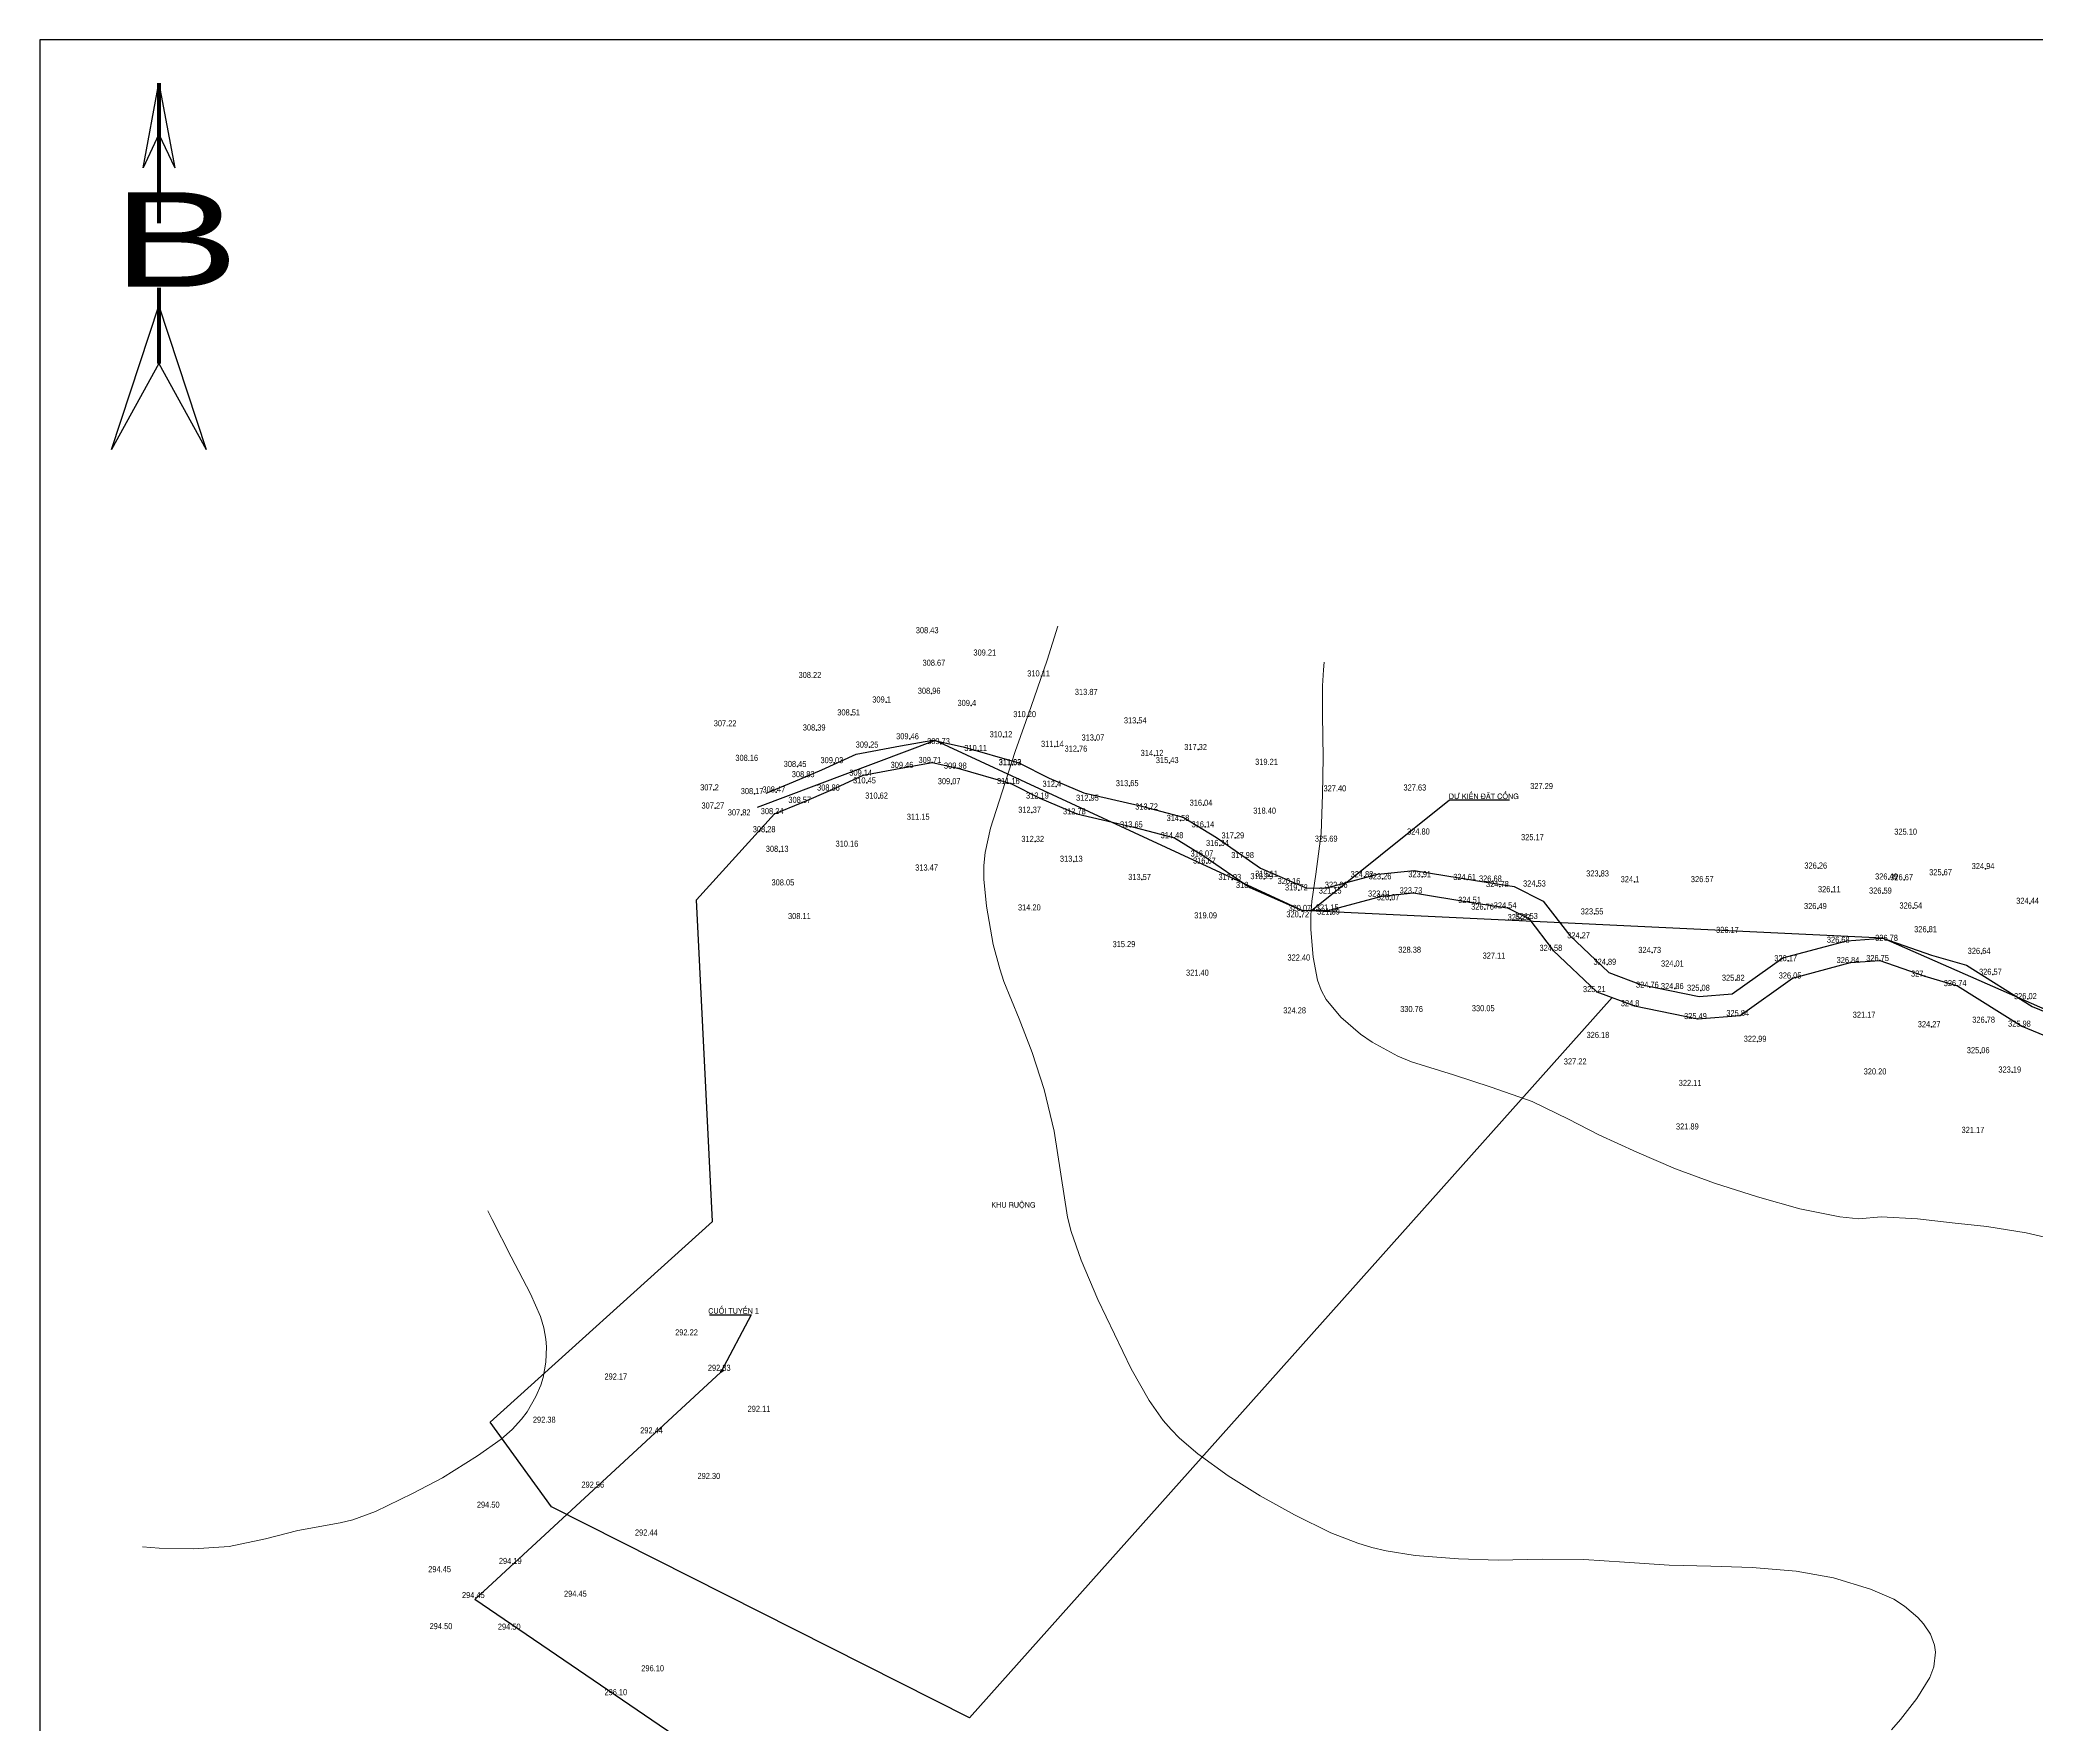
# Model space of a CAD drawing. Header units: metres. Extents: x 528544 to 533704, y 1867371 to 1868830.
# Drawn here: x 530974.4 to 531335, y 1868004.4 to 1868308.5 of the extents above; entities that cross this region are included whole.
import ezdxf

# ---------------------------------------------------------------- set-up
doc = ezdxf.new("R2010")
doc.units = ezdxf.units.M
doc.header["$MEASUREMENT"] = 0
for name, color, linetype in [('congtrinh', 4, 'Continuous'), ('DIEM', 7, 'Continuous'), ('DOCAO_CT', 7, 'Continuous'), ('KHUNG', 1, 'Continuous'), ('Layer1', 4, 'Continuous'), ('NEN', 3, 'Continuous'), ('NÒN', 3, 'Continuous'), ('SO', 2, 'Continuous')]:
    doc.layers.add(name, color=color, linetype=linetype)
doc.styles.add('MOC', font='VHARIALN.ttf', dxfattribs={"height": 2})
doc.styles.add('STYLE2', font='tvtimi__.shx')

# ---------------------------------------------------------------- blocks, each defined once
blk = doc.blocks.new('A$C1C223236')
at = {"layer": 'NÒN'}
for points in [[(4, 35.73), (6, 46.46)], [(6, 46.46), (8, 35.73)], [(6, 39.99), (4, 35.73)], [(6, 39.99), (8, 35.73)], [(0, 0), (6, 18.23)], [(6, 20.25), (6, 18.9)], [(6, 18.23), (12, 0)], [(6, 10.9), (0, 0)], [(6, 10.9), (12, 0)]]:
    blk.add_lwpolyline(points, dxfattribs=at)
at = {"layer": 'NÒN', "const_width": 0.5}
for points in [[(6, 46.46), (6, 32.14)], [(6, 46.46), (6, 28.7)], [(6, 20.53), (6, 10.9)]]:
    blk.add_lwpolyline(points, dxfattribs=at)
at = {"layer": 'NÒN', "style": 'STYLE2', "width": 1.5}
blk.add_text('B', height=12, dxfattribs=at).set_placement((0.09, 20.63))

msp = doc.modelspace()

# ---------------------------------------------------------------- linework, layer by layer
at = {"layer": 'congtrinh', "color": 5, "ltscale": 0.2134}
msp.add_lwpolyline([(531258.37, 1868135.6), (531142.3, 1868005.48), (531066.77, 1868043.58), (531055.73, 1868058.87), (531095.84, 1868095.1), (531092.99, 1868153.19), (531107.06, 1868168.77)], dxfattribs=at)
at = {"layer": 'congtrinh', "color": 7, "ltscale": 0.2134}
msp.add_lwpolyline([(531095.31, 1868078.25), (531102.87, 1868078.25), (531097.36, 1868067.91), (531097.8, 1868068.24), (531097.36, 1868067.91), (531097.46, 1868068.42)], dxfattribs=at)
at = {"layer": 'congtrinh', "color": 1, "ltscale": 0.2134}
msp.add_lwpolyline([(531534.15, 1867454.27), (531545.01, 1867469.29), (531548.59, 1867479.49), (531553.35, 1867492.67), (531557.55, 1867504.88), (531550.92, 1867514.46), (531537.97, 1867539.93), (531527.58, 1867561.22), (531522.76, 1867576.14), (531521.39, 1867590.42), (531527.03, 1867610.88), (531530.29, 1867631.45), (531537.4, 1867654.07), (531540.66, 1867677.49), (531559.84, 1867722.85), (531560.14, 1867735.09), (531555.5, 1867765.25), (531522.01, 1867831.83), (531454.29, 1867852.94), (531397.37, 1867840.83), (531318.07, 1867840.27), (531187.8, 1867934.95), (531052.94, 1868026.87), (531097.36, 1868067.91)], dxfattribs=at)
at = {"layer": 'DIEM', "color": 0}
for p in [(531127.21, 1868188.93), (531135.43, 1868190.51), (531142.62, 1868188.31), (531120.9, 1868186.6), (531172.66, 1868185.16), (531114.67, 1868183.88), (531124.22, 1868180.78), (531131.53, 1868182.29), (531137.13, 1868181.42), (531148.41, 1868182.66), (531157.7, 1868180.92), (531165.02, 1868182.06), (531111.22, 1868177.28), (531117.86, 1868177.98), (531130.53, 1868177.11), (531135.57, 1868178), (531140.17, 1868176.99), (531143.84, 1868180.17), (531150.05, 1868177.64), (531150.06, 1868177.58), (531161.94, 1868180.06), (531175.69, 1868179.28), (531178.44, 1868177.99), (531183.57, 1868180.35), (531112.68, 1868175.45), (531123.07, 1868175.71), (531123.76, 1868174.33), (531139.05, 1868174.18), (531149.74, 1868174.2), (531157.97, 1868173.71), (531171.21, 1868173.83), (531096.13, 1868173.06), (531096.37, 1868169.78), (531103.46, 1868172.39), (531107.38, 1868172.69), (531112.06, 1868170.8), (531117.25, 1868173.03), (531125.94, 1868171.58), (531155, 1868171.58), (531164.03, 1868171.19), (531184.55, 1868170.29), (531101.12, 1868168.54), (531107.06, 1868168.77), (531153.58, 1868169.02), (531161.68, 1868168.74), (531171.97, 1868166.37), (531174.72, 1868169.6), (531180.39, 1868167.54), (531184.89, 1868166.38), (531105.63, 1868165.51), (531154.14, 1868163.75), (531179.31, 1868164.42), (531187.51, 1868163.02), (531190.3, 1868164.39), (531107.98, 1868161.96), (531161.12, 1868160.17), (531184.71, 1868161.12), (531185.17, 1868159.83), (531192.06, 1868160.84), (531295.6, 1868158.94), (531325.82, 1868158.84), (531173.45, 1868156.88), (531189.75, 1868156.88), (531192.92, 1868155.44), (531195.52, 1868157.02), (531196.39, 1868157.48), (531200.44, 1868156.15), (531208.97, 1868155.47), (531213.62, 1868157.39), (531216.89, 1868157.01), (531224.05, 1868157.39), (531232.17, 1868156.89), (531236.82, 1868156.59), (531238.09, 1868155.6), (531244.77, 1868155.7), (531256.18, 1868157.52), (531262.41, 1868156.48), (531308.36, 1868156.97), (531311.11, 1868156.84), (531318.14, 1868157.74), (531201.77, 1868154.99), (531207.88, 1868154.43), (531216.77, 1868153.88), (531218.35, 1868153.23), (531222.47, 1868154.47), (531233.06, 1868152.74), (531239.48, 1868151.76), (531295.53, 1868151.63), (531298.05, 1868154.67), (531307.28, 1868154.42), (531312.76, 1868151.72), (531333.86, 1868152.58), (531202.02, 1868150.14), (531202.39, 1868151.29), (531207.34, 1868151.37), (531207.57, 1868150.64), (531235.4, 1868151.52), (531241.99, 1868149.63), (531243.34, 1868149.83), (531255.18, 1868150.66), (531252.74, 1868146.34), (531299.66, 1868145.55), (531308.38, 1868145.88), (531315.43, 1868147.45), (531247.75, 1868144.08), (531257.5, 1868141.56), (531265.6, 1868143.7), (531269.69, 1868141.25), (531290.16, 1868142.22), (531301.41, 1868141.88), (531306.76, 1868142.24), (531325.1, 1868143.53), (531265.18, 1868137.42), (531269.68, 1868137.18), (531280.7, 1868138.68), (531290.96, 1868139.09), (531314.86, 1868139.43), (531320.76, 1868137.71), (531327.15, 1868139.76), (531255.59, 1868136.62), (531262.43, 1868134.09), (531274.4, 1868136.87), (531333.46, 1868135.36), (531273.87, 1868131.75), (531281.5, 1868132.31), (531316.08, 1868130.29), (531325.92, 1868131.1), (531332.39, 1868130.39), (531284.64, 1868127.66), (531324.94, 1868125.6), (531330.65, 1868122.1)]:
    msp.add_point(p, dxfattribs=at)
at = {"layer": 'KHUNG', "ltscale": 0.2134}
msp.add_lwpolyline([(532781.55, 1868099.56), (532586.11, 1868210.75), (532440.42, 1868195.4), (532402.71, 1868132.23), (532420.86, 1868063.98), (532395.18, 1867990.56), (532316.24, 1867934.35), (532232.9, 1867946.14), (532196.18, 1867943.6), (532136.83, 1867954.57), (532077.75, 1867946.2), (532005.7, 1867957.57), (531970.49, 1867961.06), (531914.99, 1867986.11), (531798.55, 1867992.8), (531711.06, 1867976.08), (531621.02, 1868011.63), (531506.71, 1868062.49), (531390.29, 1868109.84), (531307.3, 1868146.29), (531202.39, 1868151.29), (531136.07, 1868181.99), (531103.92, 1868169.92)], dxfattribs=at)
at = {"layer": 'KHUNG', "color": 7, "ltscale": 0.2134}
msp.add_lwpolyline([(531239.82, 1868171.23), (531228.98, 1868171.23), (531204.09, 1868151.21), (531204.64, 1868151.5), (531204.09, 1868151.21), (531204.5, 1868151.68)], dxfattribs=at)
at = {"layer": 'Layer1', "color": 7, "ltscale": 0.2134}
msp.add_lwpolyline([(530974.37, 1867370.81), (533703.76, 1867370.81), (533703.76, 1868308.52), (530974.37, 1868308.52)], close=True, dxfattribs=at)
at = {"layer": 'Layer1', "color": 11, "linetype": 'Continuous', "lineweight": 13, "flags": 128}
msp.add_lwpolyline([(531308.85, 1868003.34), (531310.47, 1868005.16), (531313.42, 1868008.95), (531315.78, 1868012.78), (531316.5, 1868014.72), (531316.77, 1868017.33), (531316.59, 1868018.63), (531315.87, 1868020.57), (531314.65, 1868022.44), (531313.61, 1868023.61), (531311.19, 1868025.68), (531309.24, 1868026.91), (531305.07, 1868028.75), (531298.39, 1868030.75), (531291.64, 1868032), (531283.68, 1868032.66), (531276.19, 1868032.85), (531268.71, 1868033.04), (531260.61, 1868033.59), (531253.25, 1868034.07), (531245.81, 1868034.14), (531237.81, 1868033.95), (531230.61, 1868034.18), (531222.79, 1868034.79), (531217.57, 1868035.62), (531215, 1868036.24), (531212.46, 1868037.02), (531207.58, 1868038.92), (531201.02, 1868042.17), (531194.78, 1868045.55), (531188.99, 1868049.16), (531183.54, 1868053.14), (531180.22, 1868056), (531178.71, 1868057.55), (531177.3, 1868059.21), (531174.77, 1868062.77), (531171.47, 1868068.49), (531168.51, 1868074.76), (531165.47, 1868081.06), (531162.44, 1868088.14), (531160.66, 1868093.31), (531159.98, 1868095.92), (531158.81, 1868103.66), (531157.56, 1868111.44), (531155.75, 1868118.94), (531153.59, 1868125.63), (531151.24, 1868131.71), (531148.5, 1868138.49), (531147.75, 1868140.74), (531146.59, 1868145.17), (531145.38, 1868152.05), (531144.9, 1868156.96), (531144.89, 1868159.4), (531145.11, 1868161.74), (531146.08, 1868166.18), (531148.19, 1868172.72), (531150.56, 1868180.01), (531153.46, 1868188.12), (531156.31, 1868196.51), (531158.27, 1868202.62)], dxfattribs=at)
at = {"layer": 'Layer1', "color": 11, "linetype": 'Continuous', "lineweight": 0, "flags": 128}
for points in [[(531206.38, 1868196.15), (531206.22, 1868194.74), (531206.05, 1868191.89), (531206.06, 1868186.54), (531206.16, 1868178.93), (531206.08, 1868172.27), (531205.8, 1868165.18), (531204.83, 1868157.87), (531204.14, 1868152.96), (531203.96, 1868150.43), (531203.96, 1868147.84), (531204.35, 1868142.87), (531205.13, 1868138.73), (531205.8, 1868136.92), (531206.73, 1868135.22), (531209.38, 1868132.03), (531212.95, 1868128.96), (531215.03, 1868127.52), (531219.65, 1868124.98), (531222.14, 1868123.94), (531229.72, 1868121.62), (531236.55, 1868119.38), (531243.93, 1868116.8), (531250.52, 1868113.62), (531255.95, 1868110.78), (531262.82, 1868107.64), (531269.83, 1868104.62), (531276.86, 1868102.04), (531284.62, 1868099.55), (531292.29, 1868097.41), (531299.52, 1868095.94), (531302.96, 1868095.59)], [(531055.26, 1868097.02), (531056.05, 1868095.47), (531059.49, 1868088.73), (531062.96, 1868082.06), (531064.78, 1868077.96), (531065.38, 1868075.94), (531065.74, 1868073.88), (531065.85, 1868072.48), (531065.75, 1868069.7), (531065.25, 1868066.96), (531064.83, 1868065.59), (531063.97, 1868063.53), (531062.36, 1868060.77), (531061.37, 1868059.42), (531059.66, 1868057.53), (531057.71, 1868055.83), (531053.4, 1868052.82), (531047.11, 1868048.83), (531041.69, 1868046.02), (531035.01, 1868042.72), (531030.87, 1868041.22), (531028.63, 1868040.68), (531020.97, 1868039.29), (531015.09, 1868037.8), (531008.57, 1868036.44), (531002.11, 1868035.99), (530995.91, 1868036.13), (530992.87, 1868036.39)], [(531302.96, 1868095.59), (531306.96, 1868095.99), (531313.57, 1868095.58), (531319.79, 1868094.91), (531326.09, 1868094.21), (531333.15, 1868093.08), (531340.16, 1868091.45)]]:
    msp.add_lwpolyline(points, dxfattribs=at)
at = {"layer": 'NEN'}
for points in [[(531105.56, 1868172.48), (531110.52, 1868174.5), (531115.63, 1868176.69), (531121.84, 1868179.55), (531129.81, 1868181.05), (531135.66, 1868182.08), (531141.16, 1868180.87), (531151.21, 1868177.94), (531156.67, 1868175.22), (531162.92, 1868172.56), (531172.93, 1868170.25), (531180.9, 1868168.14), (531186.9, 1868164.47), (531194.87, 1868158.95), (531203.2, 1868155.3), (531206.79, 1868155.36), (531216.05, 1868157.83), (531222.59, 1868158.5), (531233.68, 1868156.69), (531240.7, 1868155.62), (531245.95, 1868153), (531250.73, 1868146.76), (531257.76, 1868140.09), (531263.53, 1868137.95), (531274.13, 1868135.78), (531280.08, 1868136.22), (531289.22, 1868142.77), (531300.76, 1868145.84), (531307.3, 1868146.29), (531316.08, 1868143.25), (531322.42, 1868141.4), (531334.23, 1868133.96), (531341.61, 1868130.92)], [(531107.06, 1868168.77), (531112.06, 1868170.8), (531117.25, 1868173.03), (531123.07, 1868175.71), (531130.53, 1868177.11), (531135.57, 1868178), (531140.17, 1868176.99), (531149.74, 1868174.2), (531155, 1868171.58), (531161.68, 1868168.74), (531171.97, 1868166.37), (531179.31, 1868164.42), (531184.71, 1868161.12), (531192.92, 1868155.44), (531202.39, 1868151.29), (531207.34, 1868151.37), (531216.77, 1868153.88), (531222.47, 1868154.47), (531233.06, 1868152.74), (531239.48, 1868151.76), (531243.34, 1868149.83), (531247.75, 1868144.08), (531255.59, 1868136.62), (531262.43, 1868134.09), (531273.87, 1868131.75), (531281.5, 1868132.31), (531290.96, 1868139.09), (531301.41, 1868141.88), (531306.76, 1868142.24), (531314.86, 1868139.43), (531320.76, 1868137.71), (531332.39, 1868130.39), (531339.57, 1868127.43)]]:
    msp.add_lwpolyline(points, dxfattribs=at)

# ---------------------------------------------------------------- block references
at = {"layer": 'SO', "linetype": 'Continuous', "xscale": 1.424244101159275, "yscale": 1.424244100227952, "zscale": 1.424244101264825}
msp.add_blockref('A$C1C223236', (530987.33, 1868234.55), dxfattribs=at)

# ---------------------------------------------------------------- texts
at = {"layer": 'DOCAO_CT', "color": 2, "width": 0.8}
for s, p in [('308.43', (531132.59, 1868201.36)), ('308.67', (531133.81, 1868195.49)), ('309.21', (531143, 1868197.33)), ('308.22', (531111.41, 1868193.28)), ('308.96', (531132.95, 1868190.43)), ('310.11', (531152.72, 1868193.56)), ('313.87', (531161.32, 1868190.22)), ('309.1', (531124.73, 1868188.85)), ('309.4', (531140.13, 1868188.23)), ('307.22', (531096.09, 1868184.55)), ('308.39', (531112.18, 1868183.8)), ('308.51', (531118.41, 1868186.52)), ('310.20', (531150.2, 1868186.21)), ('313.54', (531170.18, 1868185.08)), ('309.25', (531121.73, 1868180.71)), ('309.46', (531129.04, 1868182.21)), ('309.73', (531134.64, 1868181.34)), ('310.11', (531141.35, 1868180.09)), ('310.12', (531145.92, 1868182.58)), ('311.14', (531155.21, 1868180.84)), ('312.76', (531159.46, 1868179.98)), ('313.07', (531162.53, 1868181.99)), ('317.32', (531181.08, 1868180.27)), ('308.16', (531100, 1868178.31)), ('308.45', (531108.73, 1868177.21)), ('309.03', (531115.38, 1868177.9)), ('309.46', (531128.04, 1868177.04)), ('309.71', (531133.08, 1868177.93)), ('309.98', (531137.68, 1868176.91)), ('311.03', (531147.56, 1868177.56)), ('311.03', (531147.57, 1868177.5)), ('314.12', (531173.21, 1868179.2)), ('315.43', (531175.95, 1868177.91)), ('319.21', (531193.89, 1868177.59)), ('307.2', (531093.64, 1868172.98)), ('308.17', (531100.97, 1868172.31)), ('308.47', (531104.89, 1868172.61)), ('308.83', (531110.19, 1868175.37)), ('308.88', (531114.76, 1868172.95)), ('309.14', (531120.58, 1868175.63)), ('310.45', (531121.27, 1868174.25)), ('309.07', (531136.56, 1868174.1)), ('311.16', (531147.25, 1868174.12)), ('312.4', (531155.48, 1868173.63)), ('313.65', (531168.72, 1868173.75)), ('327.40', (531206.24, 1868172.8)), ('327.63', (531220.69, 1868172.96)), ('327.29', (531243.58, 1868173.22)), ('307.27', (531093.88, 1868169.7)), ('308.24', (531104.58, 1868168.69)), ('308.57', (531109.57, 1868170.73)), ('310.62', (531123.45, 1868171.5)), ('312.37', (531151.09, 1868168.94)), ('312.19', (531152.51, 1868171.5)), ('312.78', (531159.19, 1868168.66)), ('312.95', (531161.54, 1868171.11)), ('313.72', (531172.23, 1868169.52)), ('316.04', (531182.06, 1868170.21)), ('318.40', (531193.55, 1868168.78)), ('307.82', (531098.63, 1868168.46)), ('308.28', (531103.14, 1868165.43)), ('311.15', (531130.97, 1868167.68)), ('313.65', (531169.48, 1868166.29)), ('314.58', (531177.9, 1868167.46)), ('316.14', (531182.4, 1868166.3)), ('324.80', (531221.33, 1868165.01)), ('325.10', (531309.35, 1868164.98)), ('308.13', (531105.49, 1868161.88)), ('310.16', (531118.09, 1868162.81)), ('312.32', (531151.66, 1868163.67)), ('314.48', (531176.82, 1868164.34)), ('316.34', (531185.02, 1868162.94)), ('317.29', (531187.81, 1868164.31)), ('325.69', (531204.67, 1868163.72)), ('325.17', (531241.93, 1868163.99)), ('313.47', (531132.48, 1868158.5)), ('313.13', (531158.63, 1868160.09)), ('316.07', (531182.22, 1868161.04)), ('316.67', (531182.68, 1868159.76)), ('317.98', (531189.57, 1868160.76)), ('326.26', (531293.11, 1868158.86)), ('324.94', (531323.33, 1868158.77)), ('308.05', (531106.53, 1868155.82)), ('313.57', (531170.96, 1868156.8)), ('317.93', (531187.26, 1868156.8)), ('318.', (531190.43, 1868155.36)), ('318.29', (531193.03, 1868156.95)), ('319.11', (531193.9, 1868157.4)), ('320.16', (531197.95, 1868156.07)), ('319.72', (531199.28, 1868154.91)), ('321.15', (531205.39, 1868154.35)), ('322.66', (531206.48, 1868155.39)), ('324.82', (531211.13, 1868157.31)), ('323.26', (531214.4, 1868156.93)), ('323.73', (531219.98, 1868154.39)), ('323.91', (531221.56, 1868157.31)), ('324.61', (531229.68, 1868156.81)), ('326.68', (531234.33, 1868156.51)), ('324.78', (531235.6, 1868155.52)), ('324.53', (531242.29, 1868155.62)), ('323.83', (531253.69, 1868157.44)), ('324.1', (531259.92, 1868156.4)), ('326.57', (531272.6, 1868156.41)), ('326.11', (531295.56, 1868154.59)), ('326.59', (531304.79, 1868154.34)), ('326.49', (531305.88, 1868156.89)), ('326.67', (531308.62, 1868156.76)), ('325.67', (531315.65, 1868157.66)), ('314.20', (531151.05, 1868151.3)), ('320.07', (531199.91, 1868151.21)), ('321.15', (531204.85, 1868151.29)), ('321.89', (531205.08, 1868150.56)), ('323.01', (531214.28, 1868153.8)), ('326.07', (531215.86, 1868153.15)), ('324.51', (531230.57, 1868152.66)), ('326.76', (531232.91, 1868151.44)), ('324.54', (531236.99, 1868151.68)), ('323.55', (531252.7, 1868150.58)), ('326.49', (531293.04, 1868151.55)), ('326.54', (531310.28, 1868151.64)), ('324.44', (531331.37, 1868152.5)), ('308.11', (531109.51, 1868149.74)), ('319.09', (531182.89, 1868149.86)), ('320.72', (531199.53, 1868150.06)), ('325.22', (531239.5, 1868149.55)), ('324.53', (531240.85, 1868149.75)), ('326.17', (531277.16, 1868147.24)), ('326.81', (531312.94, 1868147.37)), ('315.29', (531168.14, 1868144.67)), ('328.38', (531219.75, 1868143.66)), ('324.58', (531245.26, 1868144)), ('324.27', (531250.26, 1868146.26)), ('324.73', (531263.11, 1868143.62)), ('326.68', (531297.17, 1868145.47)), ('326.78', (531305.9, 1868145.8)), ('326.64', (531322.61, 1868143.45)), ('322.40', (531199.73, 1868142.25)), ('327.11', (531234.98, 1868142.6)), ('324.89', (531255.01, 1868141.48)), ('324.01', (531267.21, 1868141.17)), ('326.17', (531287.67, 1868142.14)), ('326.84', (531298.93, 1868141.8)), ('326.75', (531304.27, 1868142.16)), ('326.57', (531324.66, 1868139.68)), ('321.40', (531181.41, 1868139.52)), ('325.21', (531253.11, 1868136.55)), ('324.76', (531262.69, 1868137.34)), ('324.86', (531267.19, 1868137.1)), ('325.08', (531271.91, 1868136.79)), ('325.82', (531278.21, 1868138.6)), ('326.05', (531288.47, 1868139.01)), ('327.', (531312.37, 1868139.35)), ('326.74', (531318.28, 1868137.63)), ('324.28', (531198.97, 1868132.71)), ('330.76', (531220.09, 1868132.95)), ('330.05', (531233.04, 1868133.1)), ('324.8', (531259.94, 1868134.01)), ('326.02', (531330.98, 1868135.28)), ('325.49', (531271.38, 1868131.68)), ('325.84', (531279.01, 1868132.23)), ('321.17', (531301.84, 1868131.92)), ('324.27', (531313.59, 1868130.21)), ('326.78', (531323.43, 1868131.02)), ('325.98', (531329.9, 1868130.31)), ('326.18', (531253.76, 1868128.27)), ('322.99', (531282.15, 1868127.58)), ('325.06', (531322.45, 1868125.52)), ('327.22', (531249.65, 1868123.48)), ('320.20', (531303.82, 1868121.68)), ('323.19', (531328.16, 1868122.02)), ('322.11', (531270.41, 1868119.6)), ('321.89', (531269.91, 1868111.74)), ('321.17', (531321.5, 1868111.12)), ('292.22', (531089.12, 1868074.55)), ('292.33', (531095.03, 1868068.15)), ('292.17', (531076.35, 1868066.58)), ('292.11', (531102.21, 1868060.74)), ('292.38', (531063.42, 1868058.78)), ('292.44', (531082.81, 1868056.85)), ('292.56', (531072.19, 1868047.05)), ('292.30', (531093.16, 1868048.62)), ('294.50', (531053.3, 1868043.43)), ('292.44', (531081.86, 1868038.4)), ('294.45', (531044.52, 1868031.79)), ('294.19', (531057.28, 1868033.27)), ('294.45', (531050.61, 1868027.11)), ('294.45', (531069.04, 1868027.35)), ('294.50', (531044.76, 1868021.5)), ('294.50', (531057.09, 1868021.4)), ('296.10', (531083, 1868013.89)), ('296.10', (531076.35, 1868009.57))]:
    msp.add_text(s, height=1.1, dxfattribs=at).set_placement(p)
at = {"layer": 'KHUNG', "color": 7, "style": 'MOC'}
for s, p in [('dù kiÕn ®Æt cèng ', (531228.87, 1868171.42)), ('khu ruéng', (531146.23, 1868097.63)), ('cuèi tuyÕn 1', (531095.1, 1868078.48))]:
    msp.add_text(s, height=1, dxfattribs=at).set_placement(p)

doc.saveas('drawing.dxf')
